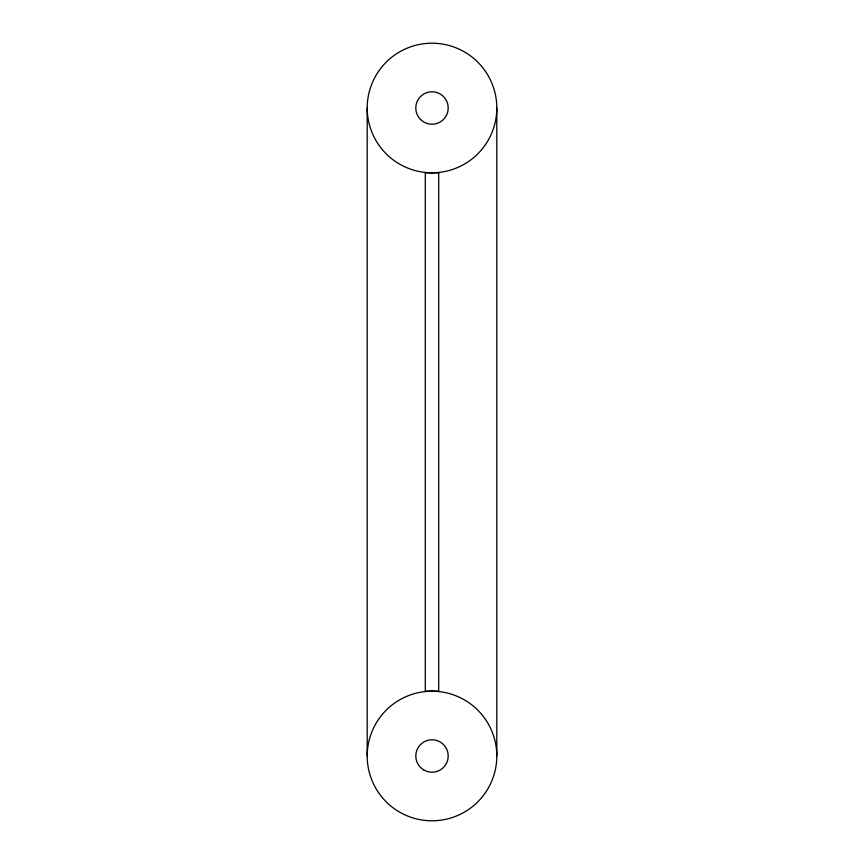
<?xml version="1.0" encoding="UTF-8"?>
<svg xmlns="http://www.w3.org/2000/svg" width="864" height="864" viewBox="0 0 864 864"><rect width="100%" height="100%" fill="white"/><g stroke="black" fill="none" stroke-linecap="round" stroke-linejoin="round"><path stroke-width="1.3" d="M496.8 108A64.8 64.8 0 0 1 399.6 164.117A64.8 64.8 0 0 1 399.6 51.883A64.8 64.8 0 0 1 496.8 108L496.8 756A64.8 64.8 0 0 1 399.6 812.117A64.8 64.8 0 0 1 399.6 699.883A64.8 64.8 0 0 1 496.8 756M367.2 108L367.2 756M438.718 172.8L425.282 172.8L425.282 691.2L438.718 691.2L438.718 172.8M423.9 770.029A16.2 16.2 0 0 0 448.2 756A16.2 16.2 0 0 0 423.9 741.971A16.2 16.2 0 0 0 423.9 770.029M420.541 119.459A16.2 16.2 0 0 0 447.649 112.19A16.2 16.2 0 0 0 427.81 92.351A16.2 16.2 0 0 0 420.541 119.459"/></g></svg>
